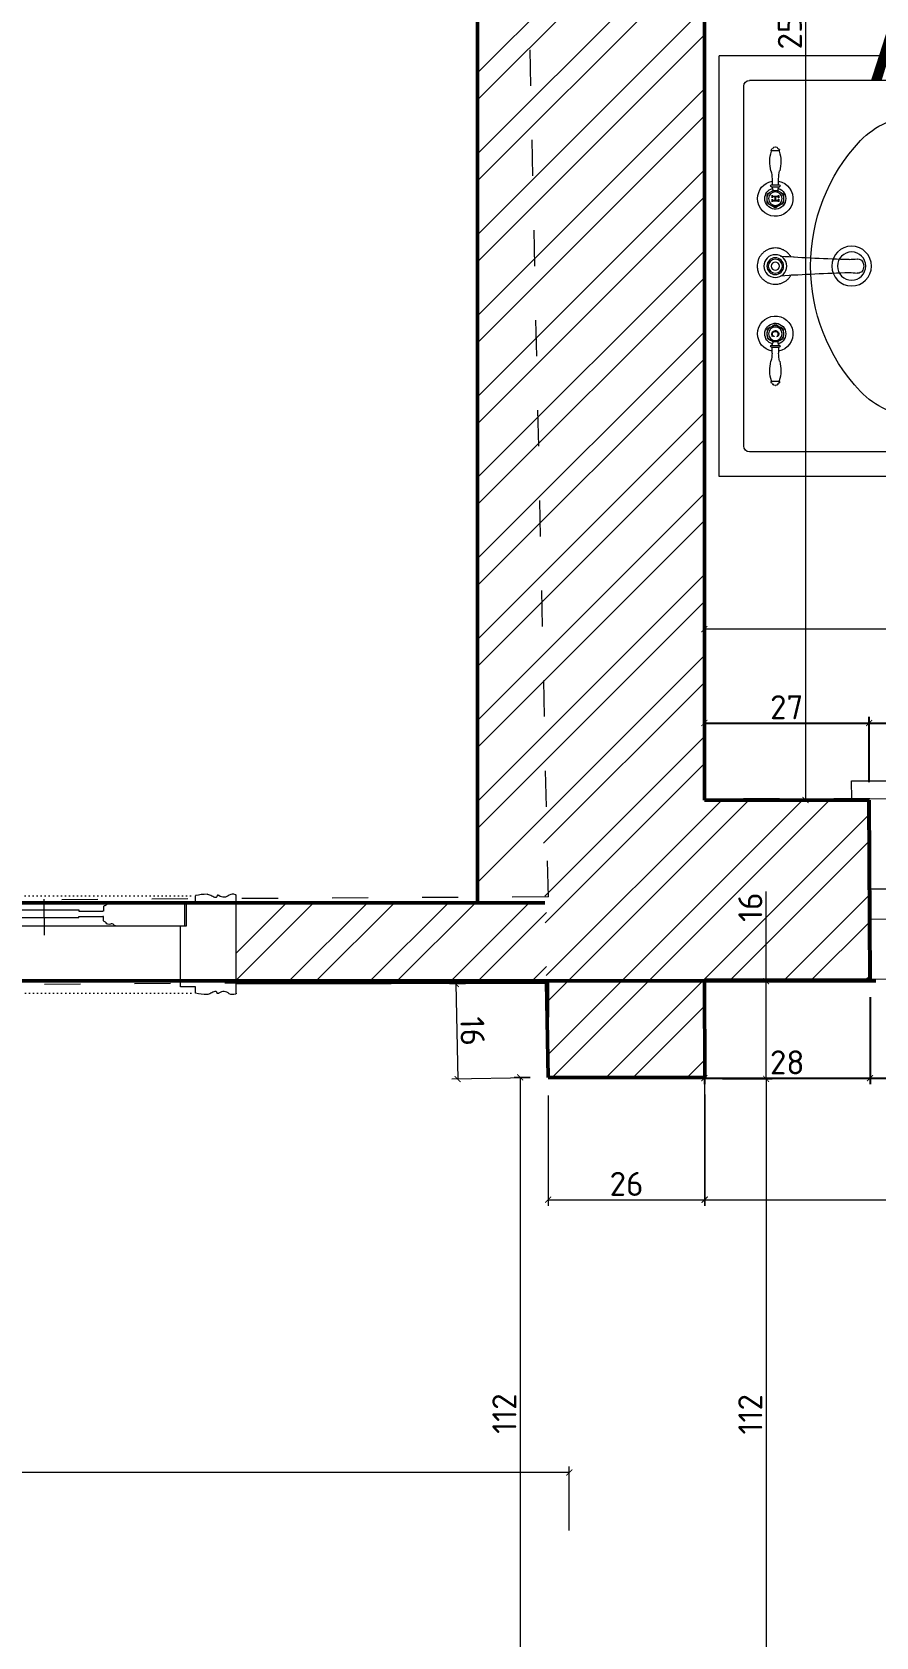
# Model space of a CAD drawing. Header units: inches. Extents: x -10121 to 9010, y 58067 to 62726.
# Drawn here: x 7649.1 to 7789.6, y 61725.9 to 61993 of the extents above; entities that cross this region are included whole.
import ezdxf

# ---------------------------------------------------------------- set-up
doc = ezdxf.new("R2010")
doc.units = ezdxf.units.IN
doc.linetypes.add('ACAD_ISO03W100', pattern=[30, 12, -18])
doc.linetypes.add('DOT', pattern=[6.35, 0, -6.35])
for name, color, linetype, lineweight in [('A-DUVAR 0.50', 40, 'Continuous', 50), ('A-KAPI A DOGR 0.13', 73, 'Continuous', 13), ('A-KAPI A DOGR 0.20', 46, 'Continuous', 20), ('A-KAPI NOKT', 35, 'DOT', 9), ('A-PRODUCT', 7, 'Continuous', 9), ('Auto-Olcu', 33, 'Continuous', 15), ('Auto-Silik_Cizgiler', 47, 'Continuous', 9), ('Auto-SilikCizgiler', 251, 'Continuous', 9), ('Auto-Vitrifiye', 8, 'Continuous', 9)]:
    doc.layers.add(name, color=color, linetype=linetype, lineweight=lineweight)
doc.styles.add('1-20', font='isocpeur.ttf', dxfattribs={"height": 4})
doc.styles.add('STYLE1', font='technic_.ttf')
doc.dimstyles.new('ölçü 1_20', dxfattribs={"dimtxt": 4, "dimasz": 1, "dimexe": 1, "dimexo": 3, "dimtad": 1, "dimdec": 0, "dimtxsty": '1-20', "dimblk": 'ARCHTICK', "dimcen": 1.5, "dimclrd": 256, "dimclre": 256, "dimclrt": 256, "dimadec": 0, "dimazin": 0, "dimtfac": 1, "dimtdec": 0, "dimtmove": 0, "dimatfit": 3, "dimldrblk": 'ARCHTICK', "dimfxl": 1, "dimlwd": -1, "dimlwe": -1, "dimarcsym": 0})

# ---------------------------------------------------------------- blocks, each defined once
blk = doc.blocks.new('_ARCHTICK')
at = {"color": 0, "linetype": 'ByBlock', "const_width": 0.15}
blk.add_lwpolyline([(-0.5, -0.5), (0.5, 0.5)], dxfattribs=at)
blk = doc.blocks.new('*D665')
at = {"layer": 'Auto-Olcu', "ltscale": 5, "transparency": 16777216}
for p, q in [((7490.94, 61730.64), (7490.94, 61754.23)), ((7738.52, 61753.23), (7490.94, 61753.23)), ((7738.52, 61743.62), (7738.52, 61754.23))]:
    blk.add_line(p, q, dxfattribs=at)
at = {"layer": 'DEFPOINTS', "color": 0, "ltscale": 5, "transparency": 16777216}
for p in [(7490.94, 61753.23), (7738.52, 61740.62), (7490.94, 61727.64)]:
    blk.add_point(p, dxfattribs=at)
at = {"layer": 'Auto-Olcu', "ltscale": 5, "transparency": 16777216, "rotation": 180}
blk.add_blockref('_ARCHTICK', (7490.94, 61753.23), dxfattribs=at)
at = {"layer": 'Auto-Olcu', "ltscale": 5, "transparency": 16777216}
blk.add_blockref('_ARCHTICK', (7738.52, 61753.23), dxfattribs=at)
at = {"layer": 'Auto-Olcu', "ltscale": 5, "transparency": 16777216, "insert": (7614.73, 61755.85), "char_height": 4, "attachment_point": 5, "style": '1-20'}
blk.add_mtext('248', dxfattribs=at)
blk = doc.blocks.new('*D689')
at = {"layer": 'Auto-Olcu', "ltscale": 5, "transparency": 16777216}
for p, q in [((7735.01, 61816), (7735.01, 61797.65)), ((7761.1, 61816.16), (7761.1, 61797.65)), ((7735.01, 61798.65), (7761.1, 61798.65))]:
    blk.add_line(p, q, dxfattribs=at)
at = {"layer": 'DEFPOINTS', "color": 0, "ltscale": 5, "transparency": 16777216}
for p in [(7761.1, 61819.16), (7735.01, 61819), (7761.1, 61798.65)]:
    blk.add_point(p, dxfattribs=at)
at = {"layer": 'Auto-Olcu', "ltscale": 5, "transparency": 16777216, "rotation": 180}
blk.add_blockref('_ARCHTICK', (7735.01, 61798.65), dxfattribs=at)
at = {"layer": 'Auto-Olcu', "ltscale": 5, "transparency": 16777216}
blk.add_blockref('_ARCHTICK', (7761.1, 61798.65), dxfattribs=at)
at = {"layer": 'Auto-Olcu', "ltscale": 5, "transparency": 16777216, "insert": (7748.05, 61801.28), "char_height": 4, "attachment_point": 5, "style": '1-20'}
blk.add_mtext('26', dxfattribs=at)
blk = doc.blocks.new('*D693')
at = {"layer": 'Auto-Olcu', "ltscale": 5, "transparency": 16777216}
for p, q in [((7911.43, 61832.88), (7911.43, 61797.65)), ((7761.01, 61832), (7761.01, 61797.65)), ((7761.01, 61798.65), (7911.43, 61798.65))]:
    blk.add_line(p, q, dxfattribs=at)
at = {"layer": 'DEFPOINTS', "color": 0, "ltscale": 5, "transparency": 16777216}
for p in [(7911.43, 61835.88), (7761.01, 61835), (7911.43, 61798.65)]:
    blk.add_point(p, dxfattribs=at)
at = {"layer": 'Auto-Olcu', "ltscale": 5, "transparency": 16777216, "rotation": 180}
blk.add_blockref('_ARCHTICK', (7761.01, 61798.65), dxfattribs=at)
at = {"layer": 'Auto-Olcu', "ltscale": 5, "transparency": 16777216}
blk.add_blockref('_ARCHTICK', (7911.43, 61798.65), dxfattribs=at)
at = {"layer": 'Auto-Olcu', "ltscale": 5, "transparency": 16777216, "insert": (7836.22, 61801.28), "char_height": 4, "attachment_point": 5, "style": '1-20'}
blk.add_mtext('150', dxfattribs=at)
blk = doc.blocks.new('*D694')
at = {"layer": 'Auto-Olcu', "ltscale": 5, "transparency": 16777216}
for p, q in [((7771.27, 61835), (7771.27, 61849.94)), ((7764.01, 61835), (7772.27, 61835)), ((7771.27, 61818.78), (7771.27, 61835)), ((7764.01, 61818.78), (7772.27, 61818.78))]:
    blk.add_line(p, q, dxfattribs=at)
at = {"layer": 'DEFPOINTS', "color": 0, "ltscale": 5, "transparency": 16777216}
for p in [(7761.01, 61835), (7761.01, 61818.78), (7771.27, 61818.78)]:
    blk.add_point(p, dxfattribs=at)
at = {"layer": 'Auto-Olcu', "ltscale": 5, "transparency": 16777216}
for p, rotation in [((7771.27, 61835), 90), ((7771.27, 61818.78), 270)]:
    blk.add_blockref('_ARCHTICK', p, dxfattribs=dict(at, rotation=rotation))
at = {"layer": 'Auto-Olcu', "ltscale": 5, "transparency": 16777216, "insert": (7768.65, 61847.32), "char_height": 4, "attachment_point": 5, "rotation": 90, "style": '1-20'}
blk.add_mtext('16', dxfattribs=at)
blk = doc.blocks.new('*D695')
at = {"layer": 'Auto-Olcu', "ltscale": 5, "transparency": 16777216}
for p, q in [((7764.01, 61818.78), (7772.27, 61818.78)), ((7771.27, 61818.78), (7771.27, 61707.08)), ((7768.52, 61707.08), (7772.27, 61707.08))]:
    blk.add_line(p, q, dxfattribs=at)
at = {"layer": 'DEFPOINTS', "color": 0, "ltscale": 5, "transparency": 16777216}
for p in [(7761.01, 61818.78), (7765.52, 61707.08), (7771.27, 61707.08)]:
    blk.add_point(p, dxfattribs=at)
at = {"layer": 'Auto-Olcu', "ltscale": 5, "transparency": 16777216}
for p, rotation in [((7771.27, 61818.78), 90), ((7771.27, 61707.08), 270)]:
    blk.add_blockref('_ARCHTICK', p, dxfattribs=dict(at, rotation=rotation))
at = {"layer": 'Auto-Olcu', "ltscale": 5, "transparency": 16777216, "insert": (7768.65, 61762.93), "char_height": 4, "attachment_point": 5, "rotation": 90, "style": '1-20'}
blk.add_mtext('112', dxfattribs=at)
blk = doc.blocks.new('*D696')
at = {"layer": 'Auto-Olcu', "ltscale": 5, "transparency": 16777216}
for p, q in [((7732.01, 61819), (7729.34, 61819)), ((7730.34, 61819), (7730.34, 61707.08)), ((7735.52, 61707.08), (7729.34, 61707.08))]:
    blk.add_line(p, q, dxfattribs=at)
at = {"layer": 'DEFPOINTS', "color": 0, "ltscale": 5, "transparency": 16777216}
for p in [(7735.01, 61819), (7730.34, 61707.08), (7738.52, 61707.08)]:
    blk.add_point(p, dxfattribs=at)
at = {"layer": 'Auto-Olcu', "ltscale": 5, "transparency": 16777216}
for p, rotation in [((7730.34, 61819), 90), ((7730.34, 61707.08), 270)]:
    blk.add_blockref('_ARCHTICK', p, dxfattribs=dict(at, rotation=rotation))
at = {"layer": 'Auto-Olcu', "ltscale": 5, "transparency": 16777216, "insert": (7727.71, 61763.04), "char_height": 4, "attachment_point": 5, "rotation": 90, "style": '1-20'}
blk.add_mtext('112', dxfattribs=at)
blk = doc.blocks.new('*D697')
at = {"layer": 'Auto-Olcu', "ltscale": 5, "transparency": 16777216}
for p, q in [((7731.7, 61834.79), (7718.63, 61834.53)), ((7719.63, 61834.55), (7719.94, 61818.71)), ((7732.01, 61818.94), (7718.95, 61818.69))]:
    blk.add_line(p, q, dxfattribs=at)
at = {"layer": 'DEFPOINTS', "color": 0, "ltscale": 5, "transparency": 16777216}
for p in [(7734.7, 61834.85), (7719.94, 61818.71), (7735.01, 61819)]:
    blk.add_point(p, dxfattribs=at)
at = {"layer": 'Auto-Olcu', "ltscale": 5, "transparency": 16777216}
for p, rotation in [((7719.63, 61834.55), 91.12397117514129), ((7719.94, 61818.71), 271.1239711751413)]:
    blk.add_blockref('_ARCHTICK', p, dxfattribs=dict(at, rotation=rotation))
at = {"layer": 'Auto-Olcu', "ltscale": 5, "transparency": 16777216, "insert": (7722.41, 61826.68), "char_height": 4, "attachment_point": 5, "rotation": 271.124, "style": '1-20'}
blk.add_mtext('16', dxfattribs=at)
blk = doc.blocks.new('*D704')
at = {"layer": 'Auto-Olcu', "ltscale": 5, "transparency": 16777216}
for p, q in [((7764.01, 62123.64), (7778.86, 62123.64)), ((7777.86, 62123.64), (7777.86, 61865.16)), ((7764, 61865.16), (7778.86, 61865.16))]:
    blk.add_line(p, q, dxfattribs=at)
at = {"layer": 'DEFPOINTS', "color": 0, "ltscale": 5, "transparency": 16777216}
for p in [(7761.01, 62123.64), (7761, 61865.16), (7777.86, 61865.16)]:
    blk.add_point(p, dxfattribs=at)
at = {"layer": 'Auto-Olcu', "ltscale": 5, "transparency": 16777216}
for p, rotation in [((7777.86, 62123.64), 90), ((7777.86, 61865.16), 270)]:
    blk.add_blockref('_ARCHTICK', p, dxfattribs=dict(at, rotation=rotation))
at = {"layer": 'Auto-Olcu', "ltscale": 5, "transparency": 16777216, "insert": (7775.23, 61994.4), "char_height": 4, "attachment_point": 5, "rotation": 90, "style": '1-20'}
blk.add_mtext('258', dxfattribs=at)
blk = doc.blocks.new('*D708')
at = {"layer": 'Auto-Olcu', "ltscale": 5, "transparency": 16777216}
for p, q in [((7761.01, 61868.64), (7761.01, 61894.61)), ((7914.09, 61868.64), (7914.09, 61894.61)), ((7914.09, 61893.61), (7761.01, 61893.61))]:
    blk.add_line(p, q, dxfattribs=at)
at = {"layer": 'DEFPOINTS', "color": 0, "ltscale": 5, "transparency": 16777216}
for p in [(7761.01, 61893.61), (7761.01, 61865.64), (7914.09, 61865.64)]:
    blk.add_point(p, dxfattribs=at)
at = {"layer": 'Auto-Olcu', "ltscale": 5, "transparency": 16777216, "rotation": 180}
blk.add_blockref('_ARCHTICK', (7761.01, 61893.61), dxfattribs=at)
at = {"layer": 'Auto-Olcu', "ltscale": 5, "transparency": 16777216}
blk.add_blockref('_ARCHTICK', (7914.09, 61893.61), dxfattribs=at)
at = {"layer": 'Auto-Olcu', "ltscale": 5, "transparency": 16777216, "insert": (7837.55, 61896.24), "char_height": 4, "attachment_point": 5, "style": '1-20'}
blk.add_mtext('153', dxfattribs=at)
blk = doc.blocks.new('JLKUI')
for p, q in [((8685.78, -1965.59), (8685.78, -1933.96)), ((8755.78, -1933.96), (8685.78, -1933.96)), ((8755.78, -1965.59), (8755.78, -1933.96)), ((8750.74, -1938.04), (8690.82, -1938.04)), ((8689.87, -1965.59), (8689.87, -1938.99)), ((8751.69, -1965.59), (8751.69, -1938.99))]:
    blk.add_line(p, q)
for centre, radius in [((8720.78, -1943.29), 1.9), ((8720.78, -1955.99), 3.3), ((8720.78, -1955.99), 2.35)]:
    blk.add_circle(centre, radius)
for centre, radius, start, end in [((8690.82, -1938.99), 0.95, 90, 180), ((8750.74, -1938.99), 0.95, 0, 90), ((8720.78, -1979.56), 30.4, 46.6377, 133.3623), ((8708.71, -1966.78), 12.82, 133.3623, 226.6377), ((8732.85, -1966.78), 12.82, 313.3623, 46.6377), ((8761.78, -1965.59), 76, 180, 186.9781), ((8761.78, -1965.59), 71.92, 180, 186.9781), ((8679.78, -1965.59), 71.92, 353.0219, 0), ((8679.78, -1965.59), 76, 353.0219, 0), ((8698.13, -1973.38), 11.88, 186.9781, 270), ((8698.13, -1973.38), 7.79, 186.9781, 270), ((8720.78, -1954), 30.4, 226.6377, 313.3623), ((8743.43, -1973.38), 7.79, 270, 353.0219), ((8743.43, -1973.38), 11.88, 270, 353.0219), ((8683.42, -2028.63), 49.68, 62.8197, 72.7769), ((8758.14, -2028.63), 49.68, 107.2231, 117.1803), ((8590.18, -2228.42), 266.05, 64.5897, 66.06), ((8720.78, -1954.41), 33.41, 243.9617, 296.0383), ((8851.38, -2228.42), 266.05, 113.94, 115.4103), ((8720.78, -1954.41), 37.49, 243.9831, 296.0169)]:
    blk.add_arc(centre, radius, start, end)
blk = doc.blocks.new('EALS13 TOP')
at = {"layer": 'A-PRODUCT', "linetype": 'Continuous', "lineweight": 15}
for p, q in [((0, 8.91), (0, 8.87)), ((0.07, 9.04), (0.15, 9.08)), ((0.15, 8.7), (0.07, 8.74)), ((0.15, 9.09), (0.17, 9.14)), ((0.17, 8.64), (0.15, 8.69)), ((0.21, 9.16), (0.26, 9.16)), ((0.26, 8.62), (0.21, 8.62)), ((0.27, 8.63), (0.27, 9.15)), ((2.14, 9.11), (2.54, 9.11)), ((2.54, 8.67), (2.14, 8.67)), ((2.54, 9.14), (2.54, 8.64)), ((2.67, 9.14), (2.67, 8.64)), ((2.94, 9.09), (2.92, 9.06)), ((2.92, 8.72), (2.94, 8.69)), ((2.93, 9.06), (2.93, 9.04)), ((2.93, 8.73), (2.93, 8.72)), ((3.11, 9.38), (3.02, 9.23)), ((3.02, 8.55), (3.11, 8.4)), ((3.36, 9.43), (3.19, 9.43)), ((3.23, 9.1), (3.23, 9.1)), ((3.4, 9.11), (3.24, 9.11)), ((3.25, 8.66), (3.4, 8.66)), ((3.28, 9.03), (3.28, 8.74)), ((3.34, 8.9), (3.34, 9.03)), ((3.56, 8.9), (3.34, 8.9)), ((3.34, 8.74), (3.34, 8.88)), ((3.34, 8.88), (3.56, 8.88)), ((3.39, 9.1), (3.4, 9.1)), ((3.4, 8.67), (3.39, 8.67)), ((3.4, 9.1), (3.4, 9.11)), ((3.4, 8.66), (3.4, 8.67)), ((3.65, 9.11), (3.5, 9.11)), ((3.5, 9.11), (3.5, 9.1)), ((3.5, 9.1), (3.51, 9.1)), ((3.51, 8.67), (3.5, 8.67)), ((3.5, 8.67), (3.5, 8.66)), ((3.5, 8.66), (3.64, 8.66)), ((3.7, 9.43), (3.53, 9.43)), ((3.56, 9.03), (3.56, 8.9)), ((3.56, 8.88), (3.56, 8.74)), ((3.62, 8.74), (3.62, 9.03)), ((3.87, 9.23), (3.79, 9.38)), ((3.79, 8.4), (3.87, 8.55)), ((4.04, 8.94), (3.95, 9.09)), ((3.95, 8.69), (4.04, 8.84)), ((11.85, 8.94), (11.94, 9.09)), ((11.94, 8.69), (11.85, 8.84)), ((12.02, 9.23), (12.11, 9.38)), ((12.11, 8.4), (12.02, 8.55)), ((12.19, 9.43), (12.36, 9.43)), ((12.53, 9.43), (12.7, 9.43)), ((12.62, 9.12), (12.6, 9.12)), ((12.62, 8.96), (12.63, 8.96)), ((12.79, 9.38), (12.87, 9.23)), ((12.87, 8.55), (12.79, 8.4)), ((12.95, 9.09), (12.97, 9.06)), ((12.97, 8.72), (12.95, 8.69)), ((12.96, 9.06), (12.96, 9.04)), ((12.96, 8.73), (12.96, 8.72)), ((13.22, 9.14), (13.22, 8.64)), ((13.35, 9.14), (13.35, 8.64)), ((13.75, 9.11), (13.35, 9.11)), ((13.35, 8.67), (13.75, 8.67)), ((15.62, 8.63), (15.62, 9.15)), ((15.69, 9.16), (15.63, 9.16)), ((15.63, 8.62), (15.69, 8.62)), ((15.74, 9.09), (15.72, 9.14)), ((15.72, 8.64), (15.74, 8.69)), ((15.82, 9.04), (15.75, 9.08)), ((15.75, 8.7), (15.82, 8.74)), ((15.89, 8.91), (15.89, 8.87)), ((3.19, 8.35), (3.36, 8.35)), ((3.53, 8.35), (3.7, 8.35)), ((7.35, 7.64), (7.35, 7.65)), ((8.54, 7.64), (8.54, 7.84)), ((12.36, 8.35), (12.19, 8.35)), ((12.7, 8.35), (12.53, 8.35))]:
    blk.add_line(p, q, dxfattribs=at)
at = {"layer": 'A-PRODUCT', "linetype": 'Continuous', "lineweight": 15, "flags": 128}
for points in [[(12.63, 8.96), (12.63, 8.98), (12.62, 9), (12.62, 9.02), (12.62, 9.04), (12.62, 9.06), (12.62, 9.08), (12.62, 9.1), (12.62, 9.12)], [(12.64, 8.77), (12.64, 8.77), (12.64, 8.77), (12.64, 8.77), (12.64, 8.77), (12.63, 8.77), (12.63, 8.77), (12.63, 8.78), (12.63, 8.78)], [(7.48, 3.43), (7.47, 3.37), (7.48, 3.3), (7.51, 3.23), (7.55, 3.16), (7.61, 3.11), (7.68, 3.06), (7.76, 3.03), (7.85, 3.01), (7.95, 3), (8.04, 3.01), (8.13, 3.03), (8.21, 3.06), (8.28, 3.11), (8.34, 3.16), (8.38, 3.23), (8.41, 3.3), (8.42, 3.37), (8.41, 3.43)]]:
    blk.add_lwpolyline(points, dxfattribs=at)
at = {"layer": 'A-PRODUCT', "linetype": 'Continuous', "lineweight": 15}
for centre, radius in [((3.45, 8.89), 0.45), ((7.95, 8.89), 0.556), ((7.95, 8.89), 0.468), ((7.95, 8.89), 0.269), ((12.45, 8.89), 0.45)]:
    blk.add_circle(centre, radius, dxfattribs=at)
for centre, radius, start, end in [((3.45, 8.89), 1.18, 90, 169.2345), ((3.45, 8.89), 1.18, 190.7655, 90), ((12.45, 8.89), 1.18, 90, 349.2345), ((12.45, 8.89), 1.18, 10.7655, 90), ((0.15, 8.91), 0.146, 120.5297, 180), ((0.15, 8.87), 0.146, 180, 239.4703), ((0.14, 9.09), 0.00984, 300.5297, 339.5843), ((0.14, 8.69), 0.00984, 20.4157, 59.4703), ((0.21, 9.12), 0.0394, 90, 159.5843), ((0.21, 8.65), 0.0394, 200.4157, 270), ((0.26, 9.15), 0.00984, 0, 90), ((0.26, 8.63), 0.00984, 270, 0), ((0.33, 9.08), 0.0787, 107.1713, 135.2349), ((0.33, 8.7), 0.0787, 224.7651, 252.8287), ((1, 6.9), 2.36, 75.0694, 107.1713), ((1, 10.88), 2.36, 252.8287, 284.9306), ((2.14, 11.17), 2.06, 255.0694, 270), ((2.14, 6.61), 2.06, 90, 104.9306), ((2.61, 9.14), 0.0652, 4.3243, 180), ((2.61, 8.64), 0.0652, 180, 355.6757), ((2.68, 9.14), 0.00984, 184.3243, 238.9168), ((2.68, 8.64), 0.00984, 121.0832, 175.6757), ((2.94, 9.56), 0.504, 238.9168, 268.9033), ((2.94, 8.21), 0.504, 91.0967, 121.0832), ((3.45, 8.89), 0.701, 196.4425, 90), ((3.45, 8.89), 0.701, 90, 163.5575), ((3.45, 8.89), 0.546, 198.2475, 161.7525), ((3.45, 8.89), 0.599, 116.1747, 123.8253), ((3.12, 9.37), 0.0197, 123.8253, 150), ((3.19, 9.41), 0.0197, 90, 116.1747), ((3.45, 8.89), 0.303, 132.3981, 135.8175), ((3.45, 8.89), 0.303, 225.6237, 229.1724), ((3.45, 8.89), 0.303, 310.8276, 314.7446), ((3.45, 8.89), 0.303, 44.0267, 47.6019), ((3.7, 9.41), 0.0197, 63.8253, 90), ((3.45, 8.89), 0.599, 56.1747, 63.8253), ((3.77, 9.37), 0.0197, 30, 56.1747), ((4.02, 8.93), 0.0197, 3.8253, 30), ((3.45, 8.89), 0.599, 356.1747, 3.8253), ((4.02, 8.85), 0.0197, 330, 356.1747), ((12.45, 8.89), 0.701, 90, 343.5575), ((11.87, 8.93), 0.0197, 150, 176.1747), ((12.45, 8.89), 0.599, 176.1747, 183.8253), ((11.87, 8.85), 0.0197, 183.8253, 210), ((12.45, 8.89), 0.546, 18.2475, 341.7525), ((12.45, 8.89), 0.599, 116.1747, 123.8253), ((12.12, 9.37), 0.0197, 123.8253, 150), ((12.19, 9.41), 0.0197, 90, 116.1747), ((12.45, 8.89), 0.701, 16.4425, 90), ((12.7, 9.41), 0.0197, 63.8253, 90), ((12.45, 8.89), 0.599, 56.1747, 63.8253), ((12.77, 9.37), 0.0197, 30, 56.1747), ((12.95, 9.56), 0.504, 271.0967, 301.0832), ((12.95, 8.21), 0.504, 58.9168, 88.9033), ((13.21, 9.14), 0.00984, 301.0832, 355.6757), ((13.21, 8.64), 0.00984, 4.3243, 58.9168), ((13.28, 9.14), 0.0652, 0, 175.6757), ((13.28, 8.64), 0.0652, 184.3243, 0), ((13.75, 11.17), 2.06, 270, 284.9306), ((13.75, 6.61), 2.06, 75.0694, 90), ((14.89, 6.9), 2.36, 72.8287, 104.9306), ((14.89, 10.88), 2.36, 255.0694, 287.1713), ((15.56, 9.08), 0.0787, 44.7651, 72.8287), ((15.56, 8.7), 0.0787, 287.1713, 315.2349), ((15.63, 9.15), 0.00984, 90, 180), ((15.63, 8.63), 0.00984, 180, 270), ((15.69, 9.12), 0.0394, 20.4157, 90), ((15.69, 8.65), 0.0394, 270, 339.5843), ((15.75, 9.09), 0.00984, 200.4157, 239.4703), ((15.75, 8.69), 0.00984, 120.5297, 159.5843), ((15.74, 8.91), 0.146, 0, 59.4703), ((15.74, 8.87), 0.146, 300.5297, 0), ((3.12, 8.41), 0.0197, 210, 236.1747), ((3.45, 8.89), 0.599, 236.1747, 243.8253), ((3.19, 8.37), 0.0197, 243.8253, 270), ((3.7, 8.37), 0.0197, 270, 296.1747), ((3.45, 8.89), 0.599, 296.1747, 303.8253), ((3.77, 8.41), 0.0197, 303.8253, 330), ((-118.47, 0.3), 126.04, 1.6674, 3.7502), ((133.72, 0.32), 125.4, 176.2418, 178.3345), ((12.12, 8.41), 0.0197, 210, 236.1747), ((12.45, 8.89), 0.599, 236.1747, 243.8253), ((12.19, 8.37), 0.0197, 243.8253, 270), ((12.7, 8.37), 0.0197, 270, 296.1747), ((12.45, 8.89), 0.599, 296.1747, 303.8253), ((12.77, 8.41), 0.0197, 303.8253, 330), ((-2.01, 4.36), 9.54, 354.426, 357.6391), ((17.9, 4.36), 9.54, 182.3609, 185.574)]:
    blk.add_arc(centre, radius, start, end, dxfattribs=at)
for points, knots in [([(7.34, 7.85), (7.33, 7.85), (7.26, 7.89), (7.15, 7.98), (7.01, 8.12), (6.89, 8.29), (6.81, 8.48), (6.75, 8.67), (6.73, 8.88), (6.75, 9.08), (6.8, 9.28), (6.88, 9.46), (6.99, 9.63), (7.13, 9.78), (7.29, 9.91), (7.47, 10.01), (7.67, 10.07), (7.83, 10.09), (7.92, 10.1), (7.95, 10.1)], [0, 0, 0, 0, 0.008598, 0.073031, 0.137513, 0.201995, 0.266359, 0.330723, 0.394899, 0.459075, 0.523345, 0.587615, 0.652249, 0.716883, 0.781671, 0.846458, 0.910965, 0.975471, 1, 1, 1, 1]), ([(7.95, 10.1), (8, 10.09), (8.11, 10.09), (8.28, 10.05), (8.46, 9.99), (8.64, 9.89), (8.79, 9.76), (8.93, 9.6), (9.03, 9.43), (9.11, 9.24), (9.15, 9.04), (9.16, 8.83), (9.13, 8.63), (9.07, 8.43), (8.98, 8.25), (8.86, 8.09), (8.71, 7.95), (8.6, 7.88), (8.55, 7.85)], [0, 0, 0, 0, 0.051869, 0.103738, 0.167682, 0.231626, 0.295813, 0.36, 0.424601, 0.489202, 0.553994, 0.618786, 0.68333, 0.747874, 0.812151, 0.876428, 0.940732, 1, 1, 1, 1]), ([(2.93, 9.05), (2.93, 9.05), (2.93, 9.05), (2.93, 9.03), (2.92, 9), (2.92, 8.95), (2.92, 8.89), (2.92, 8.83), (2.92, 8.78), (2.93, 8.75), (2.93, 8.72), (2.93, 8.72), (2.93, 8.72)], [0, 0, 0, 0, 0.073755, 0.179468, 0.285736, 0.393231, 0.500653, 0.607115, 0.713548, 0.820929, 0.928463, 1, 1, 1, 1]), ([(3.23, 9.1), (3.23, 9.1), (3.24, 9.1), (3.25, 9.1), (3.26, 9.09), (3.26, 9.09)], [0, 0, 0, 0, 0.349165, 0.67036, 1, 1, 1, 1]), ([(3.27, 8.69), (3.27, 8.69), (3.26, 8.68), (3.25, 8.67), (3.24, 8.67), (3.23, 8.67)], [0, 0, 0, 0, 0.3797628, 0.7498756, 1, 1, 1, 1]), ([(3.26, 9.09), (3.26, 9.09), (3.27, 9.09), (3.27, 9.08), (3.27, 9.08), (3.27, 9.08)], [0, 0, 0, 0, 0.335361, 0.600399, 1, 1, 1, 1]), ([(3.27, 9.08), (3.28, 9.07), (3.28, 9.06), (3.28, 9.05), (3.28, 9.04), (3.28, 9.03)], [0, 0, 0, 0, 0.248928, 0.623529, 1, 1, 1, 1]), ([(3.28, 8.74), (3.28, 8.73), (3.28, 8.72), (3.28, 8.7), (3.27, 8.69), (3.27, 8.69)], [0, 0, 0, 0, 0.490581, 0.741034, 1, 1, 1, 1]), ([(3.34, 9.03), (3.34, 9.04), (3.34, 9.05), (3.34, 9.06), (3.34, 9.08), (3.35, 9.09), (3.36, 9.09), (3.36, 9.09)], [0, 0, 0, 0, 0.2509276, 0.5019919, 0.716414, 0.8571954, 1, 1, 1, 1]), ([(3.35, 8.7), (3.34, 8.7), (3.34, 8.71), (3.34, 8.72), (3.34, 8.74), (3.34, 8.74)], [0, 0, 0, 0, 0.249243, 0.623767, 1, 1, 1, 1]), ([(3.36, 8.68), (3.36, 8.68), (3.35, 8.68), (3.35, 8.69), (3.35, 8.69), (3.35, 8.7), (3.35, 8.7)], [0, 0, 0, 0, 0.252115, 0.504978, 0.933337, 1, 1, 1, 1]), ([(3.36, 9.09), (3.36, 9.09), (3.37, 9.1), (3.38, 9.1), (3.38, 9.1), (3.39, 9.1)], [0, 0, 0, 0, 0.2512057, 0.5030469, 1, 1, 1, 1]), ([(3.39, 8.67), (3.39, 8.67), (3.38, 8.67), (3.37, 8.68), (3.36, 8.68), (3.36, 8.68)], [0, 0, 0, 0, 0.251458, 0.503645, 1, 1, 1, 1]), ([(3.51, 9.1), (3.52, 9.1), (3.52, 9.1), (3.53, 9.1), (3.54, 9.09), (3.54, 9.09)], [0, 0, 0, 0, 0.251355, 0.503428, 1, 1, 1, 1]), ([(3.55, 8.69), (3.55, 8.69), (3.54, 8.68), (3.53, 8.67), (3.52, 8.67), (3.51, 8.67)], [0, 0, 0, 0, 0.37635, 0.716192, 1, 1, 1, 1]), ([(3.54, 9.09), (3.55, 9.09), (3.55, 9.09), (3.55, 9.09), (3.56, 9.08), (3.56, 9.08), (3.56, 9.08)], [0, 0, 0, 0, 0.252247, 0.505366, 0.938528, 1, 1, 1, 1]), ([(3.56, 8.74), (3.56, 8.73), (3.56, 8.72), (3.56, 8.7), (3.56, 8.69), (3.55, 8.69)], [0, 0, 0, 0, 0.490528, 0.740558, 1, 1, 1, 1]), ([(3.56, 9.08), (3.56, 9.07), (3.56, 9.06), (3.56, 9.05), (3.56, 9.04), (3.56, 9.03)], [0, 0, 0, 0, 0.249801, 0.624069, 1, 1, 1, 1]), ([(3.62, 9.03), (3.62, 9.04), (3.62, 9.06), (3.63, 9.08), (3.63, 9.09), (3.64, 9.09), (3.64, 9.09), (3.64, 9.09)], [0, 0, 0, 0, 0.456799, 0.697171, 0.838695, 0.980055, 1, 1, 1, 1]), ([(3.63, 8.7), (3.63, 8.7), (3.63, 8.71), (3.62, 8.72), (3.62, 8.74), (3.62, 8.74)], [0, 0, 0, 0, 0.24833, 0.623199, 1, 1, 1, 1]), ([(3.64, 8.68), (3.64, 8.68), (3.64, 8.68), (3.63, 8.69), (3.63, 8.69), (3.63, 8.7)], [0, 0, 0, 0, 0.367657, 0.615582, 1, 1, 1, 1]), ([(3.64, 9.09), (3.65, 9.09), (3.65, 9.1), (3.66, 9.1), (3.66, 9.1)], [0, 0, 0, 0, 0.49285, 1, 1, 1, 1]), ([(3.66, 8.67), (3.66, 8.68), (3.65, 8.68), (3.64, 8.68), (3.64, 8.68)], [0, 0, 0, 0, 0.4951398, 1, 1, 1, 1]), ([(12.46, 9.12), (12.44, 9.12), (12.39, 9.11), (12.32, 9.08), (12.28, 9.02), (12.25, 8.95), (12.25, 8.91), (12.24, 8.88)], [0, 0, 0, 0, 0.207164, 0.415135, 0.613237, 0.813483, 1, 1, 1, 1]), ([(12.24, 8.88), (12.24, 8.87), (12.25, 8.84), (12.26, 8.79), (12.28, 8.76), (12.29, 8.74)], [0, 0, 0, 0, 0.2513503, 0.5030462, 1, 1, 1, 1]), ([(12.29, 8.74), (12.3, 8.72), (12.33, 8.69), (12.4, 8.66), (12.44, 8.66), (12.46, 8.66)], [0, 0, 0, 0, 0.349515, 0.701334, 1, 1, 1, 1]), ([(12.32, 8.89), (12.32, 8.92), (12.32, 8.98), (12.35, 9.04), (12.39, 9.08), (12.43, 9.1), (12.46, 9.1), (12.47, 9.1)], [0, 0, 0, 0, 0.370968, 0.544608, 0.719933, 0.869131, 1, 1, 1, 1]), ([(12.48, 8.69), (12.46, 8.69), (12.42, 8.69), (12.37, 8.73), (12.34, 8.77), (12.32, 8.83), (12.32, 8.87), (12.32, 8.89)], [0, 0, 0, 0, 0.243602, 0.409353, 0.575204, 0.815374, 1, 1, 1, 1]), ([(12.56, 9.1), (12.55, 9.11), (12.53, 9.11), (12.5, 9.12), (12.48, 9.12), (12.46, 9.12)], [0, 0, 0, 0, 0.250797, 0.501938, 1, 1, 1, 1]), ([(12.46, 8.66), (12.48, 8.66), (12.53, 8.66), (12.59, 8.7), (12.62, 8.74), (12.64, 8.76), (12.64, 8.77)], [0, 0, 0, 0, 0.320277, 0.583729, 0.922646, 1, 1, 1, 1]), ([(12.47, 9.1), (12.49, 9.1), (12.52, 9.1), (12.56, 9.08), (12.59, 9.03), (12.61, 8.99), (12.62, 8.96)], [0, 0, 0, 0, 0.213461, 0.428648, 0.62417, 1, 1, 1, 1]), ([(12.63, 8.78), (12.62, 8.76), (12.6, 8.73), (12.55, 8.7), (12.51, 8.69), (12.49, 8.69), (12.48, 8.69)], [0, 0, 0, 0, 0.313846, 0.63154, 0.917361, 1, 1, 1, 1]), ([(12.58, 9.1), (12.57, 9.1), (12.57, 9.1), (12.56, 9.1), (12.56, 9.1), (12.56, 9.1)], [0, 0, 0, 0, 0.251254, 0.502501, 1, 1, 1, 1]), ([(12.59, 9.1), (12.59, 9.1), (12.59, 9.1), (12.58, 9.1), (12.58, 9.1), (12.58, 9.1)], [0, 0, 0, 0, 0.251027, 0.683139, 1, 1, 1, 1]), ([(12.6, 9.12), (12.6, 9.12), (12.6, 9.11), (12.6, 9.11), (12.59, 9.1), (12.59, 9.1)], [0, 0, 0, 0, 0.385246, 0.656489, 1, 1, 1, 1]), ([(12.96, 9.05), (12.96, 9.05), (12.96, 9.05), (12.96, 9.03), (12.97, 9), (12.97, 8.95), (12.97, 8.89), (12.97, 8.83), (12.97, 8.78), (12.96, 8.75), (12.96, 8.72), (12.96, 8.72), (12.96, 8.72)], [0, 0, 0, 0, 0.073755, 0.179468, 0.285736, 0.393231, 0.500653, 0.607115, 0.713548, 0.820929, 0.928463, 1, 1, 1, 1])]:
    blk.add_open_spline(points, degree=3, knots=knots, dxfattribs=at)

msp = doc.modelspace()

# ---------------------------------------------------------------- hatches: boundary and pattern name
at = {"layer": 'Auto-Silik_Cizgiler'}
h = msp.add_hatch(dxfattribs=at)
h.set_pattern_fill('ANSI32', color=256)
h.set_pattern_definition([(45, (-13463.558, 83650.127), (-6.735192, 6.735192), []), (45, (-13459.067, 83650.127), (-6.735192, 6.735192), [])])
h.paths.add_polyline_path([(7683.07, 61848.08), (7734.7, 61848.08), (7734.7, 61834.85), (7683.07, 61834.85)])

# ---------------------------------------------------------------- linework, layer by layer
at = {"layer": 'A-DUVAR 0.50', "color": 0}
for p, q in [((7723.24, 61848.08), (7723.24, 62125.08)), ((7588.74, 61848.08), (7723.24, 61848.08)), ((7588.74, 61835.08), (7789.53, 61835.08))]:
    msp.add_line(p, q, dxfattribs=at)
at = {"layer": 'A-DUVAR 0.50'}
for p, q in [((7761.01, 62123.64), (7761.01, 61865.16)), ((7761.01, 61865.16), (7788.42, 61865.16)), ((7788.4, 61865.16), (7788.57, 61835.16)), ((7788.42, 61865.16), (7788.59, 61835.16)), ((7683.07, 61848.08), (7734.44, 61848.08)), ((7788.59, 61835.16), (7761.01, 61835.16)), ((7761.01, 61835.16), (7761.1, 61819)), ((7734.7, 61834.85), (7683.07, 61834.73)), ((7735.01, 61819), (7734.7, 61834.85)), ((7761.1, 61819), (7735.01, 61819))]:
    msp.add_line(p, q, dxfattribs=at)
at = {"layer": 'A-KAPI A DOGR 0.13'}
for points in [[(7602.52, 61848.23), (7674.47, 61848.23), (7674.47, 61844.23)], [(7607.32, 61846.66), (7607.32, 61846.86), (7656.86, 61846.86)], [(7656.86, 61846.86), (7656.86, 61846.66), (7660.86, 61846.66)], [(7607.32, 61845.8), (7607.32, 61845.6), (7656.86, 61845.6)], [(7656.86, 61845.6), (7656.86, 61845.8), (7660.86, 61845.8)]]:
    msp.add_lwpolyline(points, dxfattribs=at)
for points in [[(7661, 61847.43), (7661, 61846.79, -0.512658), (7660.86, 61846.66)], [(7661.21, 61847.58, 0.367275), (7661, 61847.43, 0.496975)], [(7663, 61848.23, 0.358492), (7662.71, 61848.06, -0.345519), (7662.12, 61847.97, 0.39009), (7661.41, 61847.72, -0.249206), (7661.21, 61847.58, 0.02009), (7661.18, 61847.58)], [(7661, 61845.04), (7661, 61845.67, 0.512658), (7660.86, 61845.8)], [(7661.21, 61844.88, -0.367275), (7661, 61845.04, -0.496975)], [(7663, 61844.23, -0.358492), (7662.71, 61844.41, 0.345519), (7662.12, 61844.49, -0.39009), (7661.41, 61844.74, 0.249206), (7661.21, 61844.88, -0.02009), (7661.18, 61844.88)]]:
    msp.add_lwpolyline(points, format="xyb", dxfattribs=at)
at = {"layer": 'A-KAPI A DOGR 0.20'}
for points in [[(7602.09, 61844.23), (7674.77, 61844.23), (7674.77, 61848.23), (7676.27, 61848.23), (7676.27, 61849.23)], [(7683.07, 61833.02), (7683.07, 61849.24)], [(7676.27, 61833.03), (7676.27, 61834.06), (7673.77, 61834.06), (7673.77, 61844.23)]]:
    msp.add_lwpolyline(points, dxfattribs=at)
for points in [[(7683.07, 61849.24, 0.441019), (7682.94, 61849.39, 0.237138), (7681.9, 61849.34, -0.374201), (7680.2, 61849.25, 0.132642), (7680.06, 61849.31), (7679.96, 61849.31, 0.41446), (7679.89, 61849.24, -0.383371), (7679.73, 61848.95, -0.155896), (7679.35, 61849.01, -0.0157), (7679, 61849.18, 0.035668), (7678.36, 61849.45, 0.075404), (7678.21, 61849.47, 0.050432), (7676.31, 61849.27, 0.285097), (7676.27, 61849.23)], [(7683.07, 61833.02, -0.441019), (7682.94, 61832.87, -0.237138), (7681.9, 61832.92, 0.374201), (7680.2, 61833.01, -0.132642), (7680.06, 61832.95), (7679.96, 61832.95, -0.41446), (7679.89, 61833.02, 0.383371), (7679.73, 61833.31, 0.155896), (7679.35, 61833.25, 0.0157), (7679, 61833.08, -0.035668), (7678.36, 61832.81, -0.075404), (7678.21, 61832.79, -0.050432), (7676.31, 61833, -0.285097), (7676.27, 61833.03)]]:
    msp.add_lwpolyline(points, format="xyb", dxfattribs=at)
at = {"layer": 'A-KAPI NOKT', "ltscale": 0.09}
for points in [[(7675.46, 61849.23), (7590.68, 61849.23)], [(7675.5, 61833), (7587.83, 61833)]]:
    msp.add_lwpolyline(points, dxfattribs=at)
at = {"layer": 'Auto-Silik_Cizgiler'}
for p, q in [((7723.24, 61986.16), (7761.01, 62023.92)), ((7723.24, 61981.67), (7761.01, 62019.43)), ((7723.24, 61972.69), (7761.01, 62010.45)), ((7723.24, 61968.2), (7761.01, 62005.96)), ((7723.24, 61959.22), (7761.01, 61996.98)), ((7723.24, 61954.73), (7761.01, 61992.49)), ((7723.24, 61945.75), (7761.01, 61983.51)), ((7723.24, 61941.26), (7761.01, 61979.02)), ((7723.24, 61932.28), (7761.01, 61970.04)), ((7723.24, 61927.79), (7761.01, 61965.55)), ((7723.24, 61918.81), (7761.01, 61956.57)), ((7723.24, 61914.32), (7761.01, 61952.08)), ((7723.24, 61905.34), (7761.01, 61943.1)), ((7723.24, 61900.85), (7761.01, 61938.61)), ((7723.24, 61891.87), (7761.01, 61929.63)), ((7723.24, 61887.38), (7761.01, 61925.14)), ((7723.24, 61878.39), (7761.01, 61916.16)), ((7723.24, 61873.9), (7761.01, 61911.67)), ((7723.24, 61864.92), (7761.01, 61902.69)), ((7723.24, 61860.43), (7761.01, 61898.2)), ((7723.24, 61851.45), (7761.01, 61889.22)), ((7734.24, 61857.97), (7761.01, 61884.73)), ((7734.42, 61849.16), (7761.01, 61875.75)), ((7734.5, 61844.75), (7761.01, 61871.26)), ((7734.67, 61835.95), (7763.89, 61865.16)), ((7734.76, 61831.54), (7768.38, 61865.16)), ((7734.93, 61822.74), (7777.36, 61865.16)), ((7735.69, 61819), (7781.85, 61865.16)), ((7744.67, 61819), (7788.43, 61862.76)), ((7765.32, 61835.16), (7788.46, 61858.3)), ((7774.3, 61835.16), (7788.51, 61849.37)), ((7778.79, 61835.16), (7788.54, 61844.91)), ((7787.77, 61835.16), (7788.59, 61835.98)), ((7749.16, 61819), (7761.03, 61830.87)), ((7758.14, 61819), (7761.08, 61821.95))]:
    msp.add_line(p, q, dxfattribs=at)
at = {"layer": 'Auto-SilikCizgiler', "color": 1, "linetype": 'ACAD_ISO03W100', "ltscale": 0.5, "true_color": 0xe60000}
for p, q in [((7735.03, 61849.05), (7731.81, 61999.24)), ((7785.53, 61865.34), (7785.51, 61868.34)), ((7735.03, 61849.05), (7651.07, 61848.56)), ((7651.07, 61848.67), (7651.16, 61834.54)), ((7788.53, 61850.36), (7869.53, 61850.83)), ((7788.53, 61845.36), (7869.53, 61845.83)), ((7761.03, 61835.2), (7788.53, 61835.36)), ((7761.03, 61819.2), (7761.03, 61835.2)), ((7788.53, 61835.36), (7869.53, 61835.83)), ((7651.16, 61834.54), (7735.03, 61835.05)), ((7735.03, 61835.05), (7735.03, 61819.05)), ((7735.03, 61819.05), (7761.03, 61819.2))]:
    msp.add_line(p, q, dxfattribs=at)
for points in [[(7761.03, 61865.36), (7761.03, 61999.24)], [(7785.51, 61868.34), (7872.51, 61868.85)], [(7788.53, 61835.36), (7788.53, 61865.36), (7761.03, 61865.36)], [(7788.53, 61865.36), (7869.53, 61865.83)], [(7788.53, 61850.36), (7788.53, 61845.36)]]:
    msp.add_lwpolyline(points, dxfattribs=at)

# ---------------------------------------------------------------- block references
at = {"layer": 'A-PRODUCT', "xscale": -2.5, "yscale": 2.5, "zscale": 2.5, "rotation": 90}
msp.add_blockref('EALS13 TOP', (7795.04, 61973.88), dxfattribs=at)
at = {"layer": 'Auto-Vitrifiye', "color": 1, "xscale": -1, "rotation": 90}
msp.add_blockref('JLKUI', (5829.53, 70674.8), dxfattribs=at)

# ---------------------------------------------------------------- texts
at = {"layer": 'Auto-SilikCizgiler', "color": 1, "linetype": 'ACAD_ISO03W100', "ltscale": 0.5, "true_color": 0xe60000, "style": 'STYLE1'}
msp.add_text('AYDINLIK', height=16, dxfattribs=at).set_placement((7788.68, 61984.83))

# ---------------------------------------------------------------- dimensions: what is measured, and where the dimension line sits
at = {"layer": 'Auto-Olcu', "ltscale": 5}
for base, p1, p2, picture, middle in [((7777.86, 61865.16), (7761.01, 62123.64), (7761, 61865.16), '*D704', (7775.23, 61994.4)), ((7730.34, 61707.08), (7735.01, 61819), (7738.52, 61707.08), '*D696', (7727.71, 61763.04)), ((7771.27, 61707.08), (7761.01, 61818.78), (7765.52, 61707.08), '*D695', (7768.65, 61762.93))]:
    dim = msp.add_linear_dim(base=base, p1=p1, p2=p2, angle=90, dimstyle='ölçü 1_20', dxfattribs=at)
    dim.commit()
    dim.dimension.update_dxf_attribs({"geometry": picture, "text_midpoint": middle})
for base, p1, p2, picture, middle in [((7761.01, 61893.61), (7914.09, 61865.64), (7761.01, 61865.64), '*D708', (7837.55, 61896.24)), ((7911.43, 61798.65), (7761.01, 61835), (7911.43, 61835.88), '*D693', (7836.22, 61801.28)), ((7761.1, 61798.65), (7735.01, 61819), (7761.1, 61819.16), '*D689', (7748.05, 61801.28)), ((7490.94, 61753.23), (7738.52, 61740.62), (7490.94, 61727.64), '*D665', (7614.73, 61755.85))]:
    dim = msp.add_linear_dim(base=base, p1=p1, p2=p2, dimstyle='ölçü 1_20', dxfattribs=at)
    dim.commit()
    dim.dimension.update_dxf_attribs({"geometry": picture, "text_midpoint": middle})
for base, p1, p2 in [((7788.42, 61877.98), (7761, 61865.16), (7788.42, 61865.16)), ((7869.42, 61877.98), (7788.42, 61865.16), (7869.42, 61865.64)), ((7788.59, 61818.88), (7761.01, 61835.16), (7788.59, 61835.33)), ((7869.59, 61818.88), (7788.59, 61835.33), (7869.59, 61835.64))]:
    msp.add_linear_dim(base=base, p1=p1, p2=p2, dimstyle='ölçü 1_20', dxfattribs=at).render()
dim = msp.add_linear_dim(base=(7771.27, 61818.78), p1=(7761.01, 61835), p2=(7761.01, 61818.78), angle=90, dimstyle='ölçü 1_20', dxfattribs=at)
dim.commit()
dim.dimension.update_dxf_attribs({"geometry": '*D694', "text_midpoint": (7771.27, 61847.32), "dimtype": 160})
dim = msp.add_aligned_dim(p1=(7734.7, 61834.85), p2=(7735.01, 61819), distance=-15.06, dimstyle='ölçü 1_20', dxfattribs=at)
dim.commit()
dim.dimension.update_dxf_attribs({"geometry": '*D697', "text_midpoint": (7722.41, 61826.68)})

doc.saveas('drawing.dxf')
